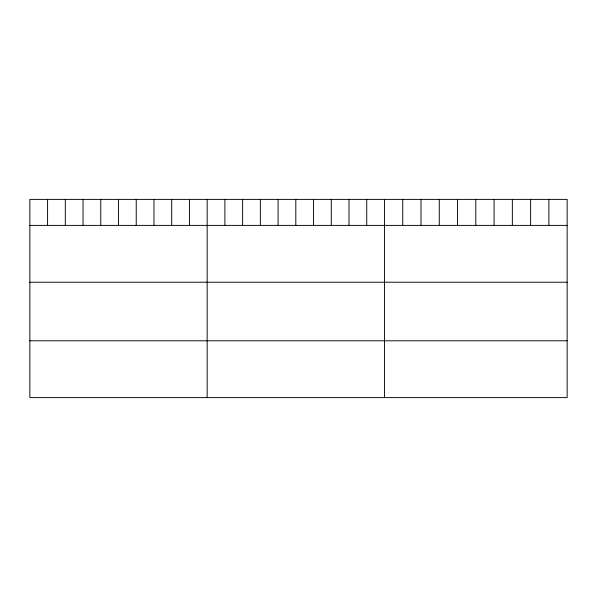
<?xml version="1.0" encoding="UTF-8"?>
<svg xmlns="http://www.w3.org/2000/svg" width="597" height="597" viewBox="0 0 597 597"><rect width="100%" height="100%" fill="white"/><g stroke="black" fill="none" stroke-linecap="round" stroke-linejoin="round"><path stroke-width="0.9" d="M567.15 225.39L567.15 397.609L29.85 397.609L29.85 199.391L567.15 199.391L567.15 225.39L29.85 225.39M29.85 282.224L567.15 282.224M29.85 340.783L567.15 340.783M548.882 199.391L548.882 225.39M530.614 199.391L530.614 225.39M512.345 199.391L512.345 225.39M494.077 199.391L494.077 225.39M475.809 199.391L475.809 225.39M457.541 199.391L457.541 225.39M439.273 199.391L439.273 225.39M421.004 199.391L421.004 225.39M402.736 199.391L402.736 225.39M384.468 199.391L384.468 397.609M366.737 199.391L366.737 225.39M349.006 199.391L349.006 225.39M331.275 199.391L331.275 225.39M313.544 199.391L313.544 225.39M295.813 199.391L295.813 225.39M278.083 199.391L278.083 225.39M260.352 199.391L260.352 225.39M242.621 199.391L242.621 225.39M224.89 199.391L224.89 225.39M207.159 199.391L207.159 397.609M189.428 199.391L189.428 225.39M171.697 199.391L171.697 225.39M153.966 199.391L153.966 225.39M136.235 199.391L136.235 225.39M118.505 199.391L118.505 225.39M100.774 199.391L100.774 225.39M83.043 199.391L83.043 225.39M65.312 199.391L65.312 225.39M47.581 199.391L47.581 225.39"/></g></svg>
